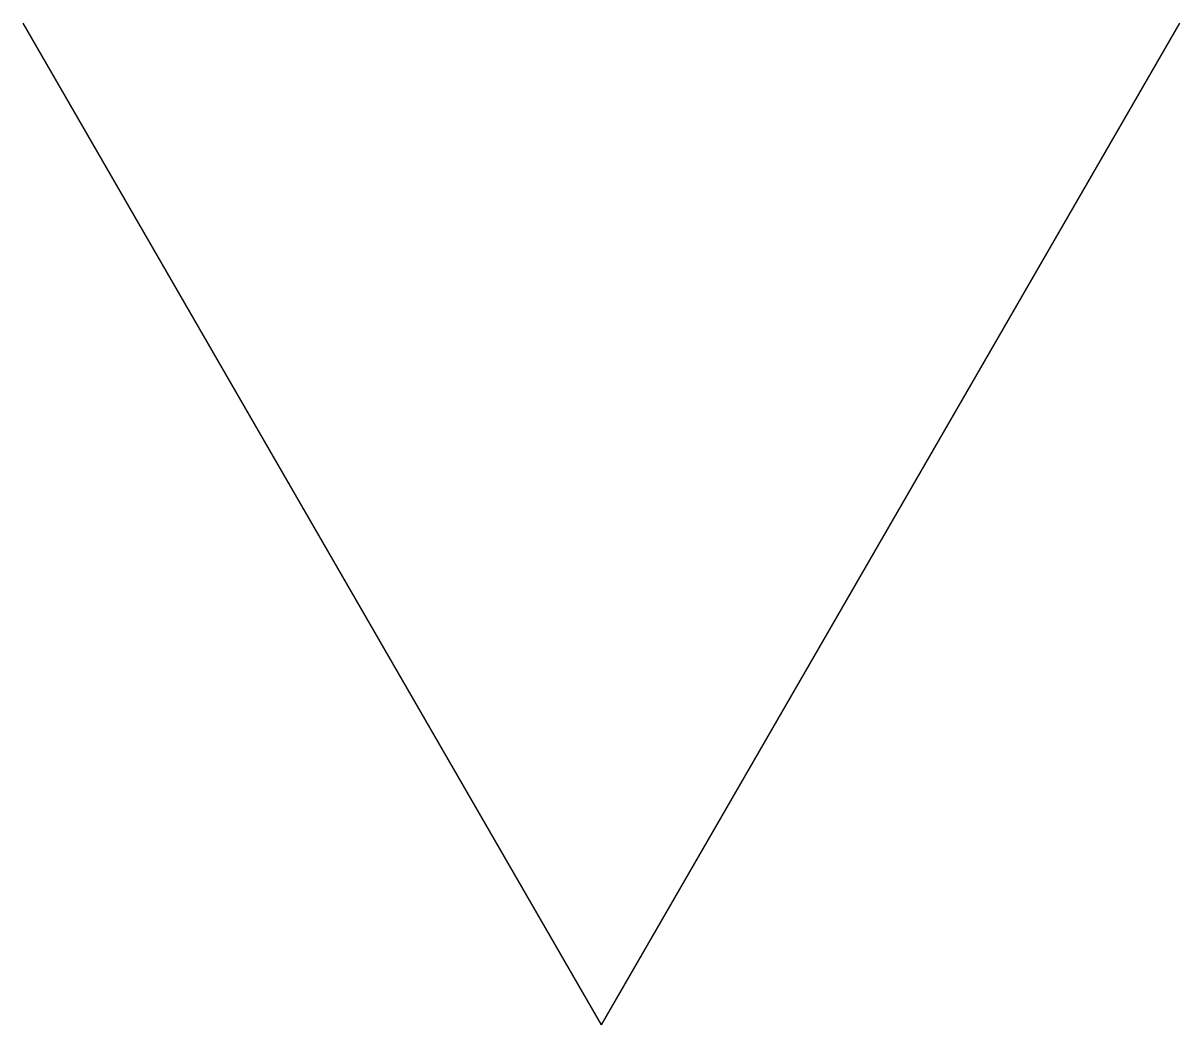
# Model space of a CAD drawing. Extents: x 176.42 to 177.58, y 147.37 to 148.37.
import ezdxf

# ---------------------------------------------------------------- set-up
doc = ezdxf.new("R2010")
doc.units = 0
doc.header["$MEASUREMENT"] = 0
doc.layers.add('DIM', color=2, linetype='CONTINUOUS')

msp = doc.modelspace()

# ---------------------------------------------------------------- linework, layer by layer
at = {"layer": 'DIM'}
for q in [(176.4232, 148.3742), (177.5779, 148.3742)]:
    msp.add_line((177.0006, 147.3742), q, dxfattribs=at)

doc.saveas('drawing.dxf')
